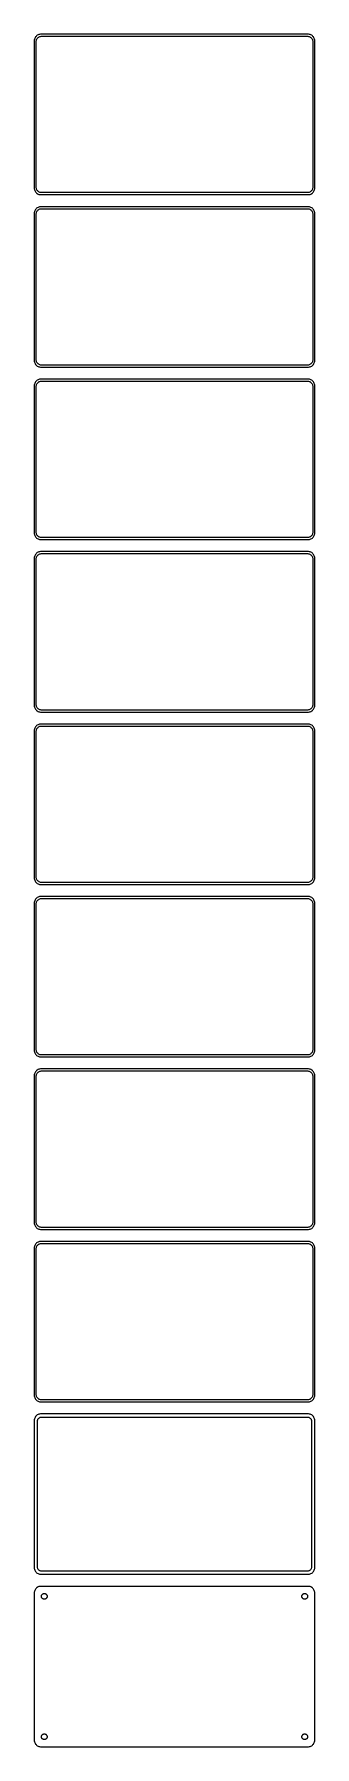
# Model space of a CAD drawing. Header units: metres. Extents: x -105 to 105, y 1230 to 2511.
import ezdxf

# ---------------------------------------------------------------- set-up
doc = ezdxf.new("R2010")
doc.units = ezdxf.units.M

msp = doc.modelspace()

# ---------------------------------------------------------------- linework, layer by layer
for p, q in [((-101.545, 2510.76), (-102.129, 2510.52)), ((-100.937, 2510.91), (-101.545, 2510.76)), ((-100.314, 2510.99), (-100.937, 2510.91)), ((100.314, 2510.99), (-100.314, 2510.99)), ((100.937, 2510.91), (100.314, 2510.99)), ((101.545, 2510.76), (100.937, 2510.91)), ((102.129, 2510.52), (101.545, 2510.76)), ((-104.961, 2506.63), (-105, 2506)), ((-105, 2506), (-105, 2396)), ((-104.843, 2507.24), (-104.961, 2506.63)), ((-104.649, 2507.84), (-104.843, 2507.24)), ((-104.382, 2508.41), (-104.649, 2507.84)), ((-104.045, 2508.94), (-104.382, 2508.41)), ((-103.645, 2509.42), (-104.045, 2508.94)), ((-103.187, 2509.85), (-103.645, 2509.42)), ((-103.5, 2505.5), (-103.468, 2506)), ((-103.5, 2396.5), (-103.5, 2505.5)), ((-103.468, 2506), (-103.374, 2506.49)), ((-103.374, 2506.49), (-103.219, 2506.97)), ((-103.219, 2506.97), (-103.005, 2507.43)), ((-102.679, 2510.22), (-103.187, 2509.85)), ((-103.005, 2507.43), (-102.736, 2507.85)), ((-102.736, 2507.85), (-102.416, 2508.24)), ((-102.129, 2510.52), (-102.679, 2510.22)), ((-102.416, 2508.24), (-102.05, 2508.58)), ((-102.05, 2508.58), (-101.643, 2508.88)), ((-101.643, 2508.88), (-101.203, 2509.12)), ((-101.203, 2509.12), (-100.736, 2509.3)), ((-100.736, 2509.3), (-100.25, 2509.43)), ((-100.25, 2509.43), (-99.7512, 2509.49)), ((-99.7512, 2509.49), (99.7512, 2509.49)), ((99.7512, 2509.49), (100.25, 2509.43)), ((100.25, 2509.43), (100.736, 2509.3)), ((100.736, 2509.3), (101.203, 2509.12)), ((101.203, 2509.12), (101.643, 2508.88)), ((101.643, 2508.88), (102.05, 2508.58)), ((102.05, 2508.58), (102.416, 2508.24)), ((102.679, 2510.22), (102.129, 2510.52)), ((102.416, 2508.24), (102.736, 2507.85)), ((103.187, 2509.85), (102.679, 2510.22)), ((102.736, 2507.85), (103.005, 2507.43)), ((103.005, 2507.43), (103.219, 2506.97)), ((103.645, 2509.42), (103.187, 2509.85)), ((103.219, 2506.97), (103.374, 2506.49)), ((103.374, 2506.49), (103.468, 2506)), ((103.468, 2506), (103.5, 2505.5)), ((103.5, 2505.5), (103.5, 2396.5)), ((104.045, 2508.94), (103.645, 2509.42)), ((104.382, 2508.41), (104.045, 2508.94)), ((104.649, 2507.84), (104.382, 2508.41)), ((104.843, 2507.24), (104.649, 2507.84)), ((104.961, 2506.63), (104.843, 2507.24)), ((105, 2506), (104.961, 2506.63)), ((105, 2396), (105, 2506)), ((-105, 2396), (-104.961, 2395.37)), ((-103.468, 2396), (-103.5, 2396.5)), ((-103.374, 2395.51), (-103.468, 2396)), ((-103.219, 2395.03), (-103.374, 2395.51)), ((103.374, 2395.51), (103.219, 2395.03)), ((103.468, 2396), (103.374, 2395.51)), ((103.5, 2396.5), (103.468, 2396)), ((104.961, 2395.37), (105, 2396)), ((-104.961, 2395.37), (-104.843, 2394.76)), ((-104.843, 2394.76), (-104.649, 2394.16)), ((-104.649, 2394.16), (-104.382, 2393.59)), ((-104.382, 2393.59), (-104.045, 2393.06)), ((-104.045, 2393.06), (-103.645, 2392.58)), ((-103.645, 2392.58), (-103.187, 2392.15)), ((-103.005, 2394.57), (-103.219, 2395.03)), ((-103.187, 2392.15), (-102.679, 2391.78)), ((-102.736, 2394.15), (-103.005, 2394.57)), ((-102.416, 2393.76), (-102.736, 2394.15)), ((-102.679, 2391.78), (-102.129, 2391.48)), ((-102.05, 2393.42), (-102.416, 2393.76)), ((-102.129, 2391.48), (-101.545, 2391.24)), ((-101.643, 2393.12), (-102.05, 2393.42)), ((-101.203, 2392.88), (-101.643, 2393.12)), ((-101.545, 2391.24), (-100.937, 2391.09)), ((-100.736, 2392.7), (-101.203, 2392.88)), ((-100.937, 2391.09), (-100.314, 2391.01)), ((-100.25, 2392.57), (-100.736, 2392.7)), ((-100.314, 2391.01), (100.314, 2391.01)), ((-99.7512, 2392.51), (-100.25, 2392.57)), ((99.7512, 2392.51), (-99.7512, 2392.51)), ((100.25, 2392.57), (99.7512, 2392.51)), ((100.736, 2392.7), (100.25, 2392.57)), ((100.314, 2391.01), (100.937, 2391.09)), ((101.203, 2392.88), (100.736, 2392.7)), ((100.937, 2391.09), (101.545, 2391.24)), ((101.643, 2393.12), (101.203, 2392.88)), ((101.545, 2391.24), (102.129, 2391.48)), ((102.05, 2393.42), (101.643, 2393.12)), ((102.416, 2393.76), (102.05, 2393.42)), ((102.129, 2391.48), (102.679, 2391.78)), ((102.736, 2394.15), (102.416, 2393.76)), ((102.679, 2391.78), (103.187, 2392.15)), ((103.005, 2394.57), (102.736, 2394.15)), ((103.219, 2395.03), (103.005, 2394.57)), ((103.187, 2392.15), (103.645, 2392.58)), ((103.645, 2392.58), (104.045, 2393.06)), ((104.045, 2393.06), (104.382, 2393.59)), ((104.382, 2393.59), (104.649, 2394.16)), ((104.649, 2394.16), (104.843, 2394.76)), ((104.843, 2394.76), (104.961, 2395.37)), ((-104.961, 2377.63), (-105, 2377)), ((-105, 2377), (-105, 2267)), ((-104.843, 2378.24), (-104.961, 2377.63)), ((-104.649, 2378.84), (-104.843, 2378.24)), ((-104.382, 2379.41), (-104.649, 2378.84)), ((-104.045, 2379.94), (-104.382, 2379.41)), ((-103.645, 2380.42), (-104.045, 2379.94)), ((-103.187, 2380.85), (-103.645, 2380.42)), ((-103.5, 2376.5), (-103.468, 2377)), ((-103.5, 2267.5), (-103.5, 2376.5)), ((-103.468, 2377), (-103.374, 2377.49)), ((-103.374, 2377.49), (-103.219, 2377.97)), ((-103.219, 2377.97), (-103.005, 2378.43)), ((-102.679, 2381.22), (-103.187, 2380.85)), ((-103.005, 2378.43), (-102.736, 2378.85)), ((-102.736, 2378.85), (-102.416, 2379.24)), ((-102.129, 2381.52), (-102.679, 2381.22)), ((-102.416, 2379.24), (-102.05, 2379.58)), ((-101.545, 2381.76), (-102.129, 2381.52)), ((-102.05, 2379.58), (-101.643, 2379.88)), ((-101.643, 2379.88), (-101.203, 2380.12)), ((-100.937, 2381.91), (-101.545, 2381.76)), ((-101.203, 2380.12), (-100.736, 2380.3)), ((-100.314, 2381.99), (-100.937, 2381.91)), ((-100.736, 2380.3), (-100.25, 2380.43)), ((100.314, 2381.99), (-100.314, 2381.99)), ((-100.25, 2380.43), (-99.7512, 2380.49)), ((-99.7512, 2380.49), (99.7512, 2380.49)), ((99.7512, 2380.49), (100.25, 2380.43)), ((100.25, 2380.43), (100.736, 2380.3)), ((100.937, 2381.91), (100.314, 2381.99)), ((100.736, 2380.3), (101.203, 2380.12)), ((101.545, 2381.76), (100.937, 2381.91)), ((101.203, 2380.12), (101.643, 2379.88)), ((102.129, 2381.52), (101.545, 2381.76)), ((101.643, 2379.88), (102.05, 2379.58)), ((102.05, 2379.58), (102.416, 2379.24)), ((102.679, 2381.22), (102.129, 2381.52)), ((102.416, 2379.24), (102.736, 2378.85)), ((103.187, 2380.85), (102.679, 2381.22)), ((102.736, 2378.85), (103.005, 2378.43)), ((103.005, 2378.43), (103.219, 2377.97)), ((103.645, 2380.42), (103.187, 2380.85)), ((103.219, 2377.97), (103.374, 2377.49)), ((103.374, 2377.49), (103.468, 2377)), ((103.468, 2377), (103.5, 2376.5)), ((103.5, 2376.5), (103.5, 2267.5)), ((104.045, 2379.94), (103.645, 2380.42)), ((104.382, 2379.41), (104.045, 2379.94)), ((104.649, 2378.84), (104.382, 2379.41)), ((104.843, 2378.24), (104.649, 2378.84)), ((104.961, 2377.63), (104.843, 2378.24)), ((105, 2377), (104.961, 2377.63)), ((105, 2267), (105, 2377)), ((-103.468, 2267), (-103.5, 2267.5)), ((103.5, 2267.5), (103.468, 2267)), ((-105, 2267), (-104.961, 2266.37)), ((-104.961, 2266.37), (-104.843, 2265.76)), ((-104.843, 2265.76), (-104.649, 2265.16)), ((-104.649, 2265.16), (-104.382, 2264.59)), ((-104.382, 2264.59), (-104.045, 2264.06)), ((-104.045, 2264.06), (-103.645, 2263.58)), ((-103.645, 2263.58), (-103.187, 2263.15)), ((-103.374, 2266.51), (-103.468, 2267)), ((-103.219, 2266.03), (-103.374, 2266.51)), ((-103.005, 2265.57), (-103.219, 2266.03)), ((-103.187, 2263.15), (-102.679, 2262.78)), ((-102.736, 2265.15), (-103.005, 2265.57)), ((-102.416, 2264.76), (-102.736, 2265.15)), ((-102.679, 2262.78), (-102.129, 2262.48)), ((-102.05, 2264.42), (-102.416, 2264.76)), ((-102.129, 2262.48), (-101.545, 2262.24)), ((-101.643, 2264.12), (-102.05, 2264.42)), ((-101.203, 2263.88), (-101.643, 2264.12)), ((-101.545, 2262.24), (-100.937, 2262.09)), ((-100.736, 2263.7), (-101.203, 2263.88)), ((-100.937, 2262.09), (-100.314, 2262.01)), ((-100.25, 2263.57), (-100.736, 2263.7)), ((-100.314, 2262.01), (100.314, 2262.01)), ((-99.7512, 2263.51), (-100.25, 2263.57)), ((99.7512, 2263.51), (-99.7512, 2263.51)), ((100.25, 2263.57), (99.7512, 2263.51)), ((100.736, 2263.7), (100.25, 2263.57)), ((100.314, 2262.01), (100.937, 2262.09)), ((101.203, 2263.88), (100.736, 2263.7)), ((100.937, 2262.09), (101.545, 2262.24)), ((101.643, 2264.12), (101.203, 2263.88)), ((101.545, 2262.24), (102.129, 2262.48)), ((102.05, 2264.42), (101.643, 2264.12)), ((102.416, 2264.76), (102.05, 2264.42)), ((102.129, 2262.48), (102.679, 2262.78)), ((102.736, 2265.15), (102.416, 2264.76)), ((102.679, 2262.78), (103.187, 2263.15)), ((103.005, 2265.57), (102.736, 2265.15)), ((103.219, 2266.03), (103.005, 2265.57)), ((103.187, 2263.15), (103.645, 2263.58)), ((103.374, 2266.51), (103.219, 2266.03)), ((103.468, 2267), (103.374, 2266.51)), ((103.645, 2263.58), (104.045, 2264.06)), ((104.045, 2264.06), (104.382, 2264.59)), ((104.382, 2264.59), (104.649, 2265.16)), ((104.649, 2265.16), (104.843, 2265.76)), ((104.843, 2265.76), (104.961, 2266.37)), ((104.961, 2266.37), (105, 2267)), ((-104.961, 2248.63), (-105, 2248)), ((-105, 2248), (-105, 2138)), ((-104.843, 2249.24), (-104.961, 2248.63)), ((-104.649, 2249.84), (-104.843, 2249.24)), ((-104.382, 2250.41), (-104.649, 2249.84)), ((-104.045, 2250.94), (-104.382, 2250.41)), ((-103.645, 2251.42), (-104.045, 2250.94)), ((-103.187, 2251.85), (-103.645, 2251.42)), ((-103.5, 2247.5), (-103.468, 2248)), ((-103.5, 2138.5), (-103.5, 2247.5)), ((-103.468, 2248), (-103.374, 2248.49)), ((-103.374, 2248.49), (-103.219, 2248.97)), ((-103.219, 2248.97), (-103.005, 2249.43)), ((-102.679, 2252.22), (-103.187, 2251.85)), ((-103.005, 2249.43), (-102.736, 2249.85)), ((-102.736, 2249.85), (-102.416, 2250.24)), ((-102.129, 2252.52), (-102.679, 2252.22)), ((-102.416, 2250.24), (-102.05, 2250.58)), ((-101.545, 2252.76), (-102.129, 2252.52)), ((-102.05, 2250.58), (-101.643, 2250.88)), ((-101.643, 2250.88), (-101.203, 2251.12)), ((-100.937, 2252.91), (-101.545, 2252.76)), ((-101.203, 2251.12), (-100.736, 2251.3)), ((-100.314, 2252.99), (-100.937, 2252.91)), ((-100.736, 2251.3), (-100.25, 2251.43)), ((100.314, 2252.99), (-100.314, 2252.99)), ((-100.25, 2251.43), (-99.7512, 2251.49)), ((-99.7512, 2251.49), (99.7512, 2251.49)), ((99.7512, 2251.49), (100.25, 2251.43)), ((100.25, 2251.43), (100.736, 2251.3)), ((100.937, 2252.91), (100.314, 2252.99)), ((100.736, 2251.3), (101.203, 2251.12)), ((101.545, 2252.76), (100.937, 2252.91)), ((101.203, 2251.12), (101.643, 2250.88)), ((102.129, 2252.52), (101.545, 2252.76)), ((101.643, 2250.88), (102.05, 2250.58)), ((102.05, 2250.58), (102.416, 2250.24)), ((102.679, 2252.22), (102.129, 2252.52)), ((102.416, 2250.24), (102.736, 2249.85)), ((103.187, 2251.85), (102.679, 2252.22)), ((102.736, 2249.85), (103.005, 2249.43)), ((103.005, 2249.43), (103.219, 2248.97)), ((103.645, 2251.42), (103.187, 2251.85)), ((103.219, 2248.97), (103.374, 2248.49)), ((103.374, 2248.49), (103.468, 2248)), ((103.468, 2248), (103.5, 2247.5)), ((103.5, 2247.5), (103.5, 2138.5)), ((104.045, 2250.94), (103.645, 2251.42)), ((104.382, 2250.41), (104.045, 2250.94)), ((104.649, 2249.84), (104.382, 2250.41)), ((104.843, 2249.24), (104.649, 2249.84)), ((104.961, 2248.63), (104.843, 2249.24)), ((105, 2248), (104.961, 2248.63)), ((105, 2138), (105, 2248)), ((-105, 2138), (-104.961, 2137.37)), ((-104.961, 2137.37), (-104.843, 2136.76)), ((-104.843, 2136.76), (-104.649, 2136.16)), ((-104.649, 2136.16), (-104.382, 2135.59)), ((-104.382, 2135.59), (-104.045, 2135.06)), ((-104.045, 2135.06), (-103.645, 2134.58)), ((-103.645, 2134.58), (-103.187, 2134.15)), ((-103.468, 2138), (-103.5, 2138.5)), ((-103.374, 2137.51), (-103.468, 2138)), ((-103.219, 2137.03), (-103.374, 2137.51)), ((-103.005, 2136.57), (-103.219, 2137.03)), ((-103.187, 2134.15), (-102.679, 2133.78)), ((-102.736, 2136.15), (-103.005, 2136.57)), ((-102.416, 2135.76), (-102.736, 2136.15)), ((-102.679, 2133.78), (-102.129, 2133.48)), ((-102.05, 2135.42), (-102.416, 2135.76)), ((-102.129, 2133.48), (-101.545, 2133.24)), ((-101.643, 2135.12), (-102.05, 2135.42)), ((-101.203, 2134.88), (-101.643, 2135.12)), ((-101.545, 2133.24), (-100.937, 2133.09)), ((-100.736, 2134.7), (-101.203, 2134.88)), ((-100.937, 2133.09), (-100.314, 2133.01)), ((-100.25, 2134.57), (-100.736, 2134.7)), ((-100.314, 2133.01), (100.314, 2133.01)), ((-99.7512, 2134.51), (-100.25, 2134.57)), ((99.7512, 2134.51), (-99.7512, 2134.51)), ((100.25, 2134.57), (99.7512, 2134.51)), ((100.736, 2134.7), (100.25, 2134.57)), ((100.314, 2133.01), (100.937, 2133.09)), ((101.203, 2134.88), (100.736, 2134.7)), ((100.937, 2133.09), (101.545, 2133.24)), ((101.643, 2135.12), (101.203, 2134.88)), ((101.545, 2133.24), (102.129, 2133.48)), ((102.05, 2135.42), (101.643, 2135.12)), ((102.416, 2135.76), (102.05, 2135.42)), ((102.129, 2133.48), (102.679, 2133.78)), ((102.736, 2136.15), (102.416, 2135.76)), ((102.679, 2133.78), (103.187, 2134.15)), ((103.005, 2136.57), (102.736, 2136.15)), ((103.219, 2137.03), (103.005, 2136.57)), ((103.187, 2134.15), (103.645, 2134.58)), ((103.374, 2137.51), (103.219, 2137.03)), ((103.468, 2138), (103.374, 2137.51)), ((103.5, 2138.5), (103.468, 2138)), ((103.645, 2134.58), (104.045, 2135.06)), ((104.045, 2135.06), (104.382, 2135.59)), ((104.382, 2135.59), (104.649, 2136.16)), ((104.649, 2136.16), (104.843, 2136.76)), ((104.843, 2136.76), (104.961, 2137.37)), ((104.961, 2137.37), (105, 2138)), ((-104.961, 2119.63), (-105, 2119)), ((-105, 2119), (-105, 2009)), ((-104.843, 2120.24), (-104.961, 2119.63)), ((-104.649, 2120.84), (-104.843, 2120.24)), ((-104.382, 2121.41), (-104.649, 2120.84)), ((-104.045, 2121.94), (-104.382, 2121.41)), ((-103.645, 2122.42), (-104.045, 2121.94)), ((-103.187, 2122.85), (-103.645, 2122.42)), ((-103.5, 2118.5), (-103.468, 2119)), ((-103.5, 2009.5), (-103.5, 2118.5)), ((-103.468, 2119), (-103.374, 2119.49)), ((-103.374, 2119.49), (-103.219, 2119.97)), ((-103.219, 2119.97), (-103.005, 2120.43)), ((-102.679, 2123.22), (-103.187, 2122.85)), ((-103.005, 2120.43), (-102.736, 2120.85)), ((-102.736, 2120.85), (-102.416, 2121.24)), ((-102.129, 2123.52), (-102.679, 2123.22)), ((-102.416, 2121.24), (-102.05, 2121.58)), ((-101.545, 2123.76), (-102.129, 2123.52)), ((-102.05, 2121.58), (-101.643, 2121.88)), ((-101.643, 2121.88), (-101.203, 2122.12)), ((-100.937, 2123.91), (-101.545, 2123.76)), ((-101.203, 2122.12), (-100.736, 2122.3)), ((-100.314, 2123.99), (-100.937, 2123.91)), ((-100.736, 2122.3), (-100.25, 2122.43)), ((100.314, 2123.99), (-100.314, 2123.99)), ((-100.25, 2122.43), (-99.7512, 2122.49)), ((-99.7512, 2122.49), (99.7512, 2122.49)), ((99.7512, 2122.49), (100.25, 2122.43)), ((100.25, 2122.43), (100.736, 2122.3)), ((100.937, 2123.91), (100.314, 2123.99)), ((100.736, 2122.3), (101.203, 2122.12)), ((101.545, 2123.76), (100.937, 2123.91)), ((101.203, 2122.12), (101.643, 2121.88)), ((102.129, 2123.52), (101.545, 2123.76)), ((101.643, 2121.88), (102.05, 2121.58)), ((102.05, 2121.58), (102.416, 2121.24)), ((102.679, 2123.22), (102.129, 2123.52)), ((102.416, 2121.24), (102.736, 2120.85)), ((103.187, 2122.85), (102.679, 2123.22)), ((102.736, 2120.85), (103.005, 2120.43)), ((103.005, 2120.43), (103.219, 2119.97)), ((103.645, 2122.42), (103.187, 2122.85)), ((103.219, 2119.97), (103.374, 2119.49)), ((103.374, 2119.49), (103.468, 2119)), ((103.468, 2119), (103.5, 2118.5)), ((103.5, 2118.5), (103.5, 2009.5)), ((104.045, 2121.94), (103.645, 2122.42)), ((104.382, 2121.41), (104.045, 2121.94)), ((104.649, 2120.84), (104.382, 2121.41)), ((104.843, 2120.24), (104.649, 2120.84)), ((104.961, 2119.63), (104.843, 2120.24)), ((105, 2119), (104.961, 2119.63)), ((105, 2009), (105, 2119)), ((-105, 2009), (-104.961, 2008.37)), ((-104.961, 2008.37), (-104.843, 2007.76)), ((-104.843, 2007.76), (-104.649, 2007.16)), ((-104.649, 2007.16), (-104.382, 2006.59)), ((-104.382, 2006.59), (-104.045, 2006.06)), ((-104.045, 2006.06), (-103.645, 2005.58)), ((-103.645, 2005.58), (-103.187, 2005.15)), ((-103.468, 2009), (-103.5, 2009.5)), ((-103.374, 2008.51), (-103.468, 2009)), ((-103.219, 2008.03), (-103.374, 2008.51)), ((-103.005, 2007.57), (-103.219, 2008.03)), ((-103.187, 2005.15), (-102.679, 2004.78)), ((-102.736, 2007.15), (-103.005, 2007.57)), ((-102.416, 2006.76), (-102.736, 2007.15)), ((-102.679, 2004.78), (-102.129, 2004.48)), ((-102.05, 2006.42), (-102.416, 2006.76)), ((-102.129, 2004.48), (-101.545, 2004.24)), ((-101.643, 2006.12), (-102.05, 2006.42)), ((-101.203, 2005.88), (-101.643, 2006.12)), ((-101.545, 2004.24), (-100.937, 2004.09)), ((-100.736, 2005.7), (-101.203, 2005.88)), ((-100.937, 2004.09), (-100.314, 2004.01)), ((-100.25, 2005.57), (-100.736, 2005.7)), ((-100.314, 2004.01), (100.314, 2004.01)), ((-99.7512, 2005.51), (-100.25, 2005.57)), ((99.7512, 2005.51), (-99.7512, 2005.51)), ((100.25, 2005.57), (99.7512, 2005.51)), ((100.736, 2005.7), (100.25, 2005.57)), ((100.314, 2004.01), (100.937, 2004.09)), ((101.203, 2005.88), (100.736, 2005.7)), ((100.937, 2004.09), (101.545, 2004.24)), ((101.643, 2006.12), (101.203, 2005.88)), ((101.545, 2004.24), (102.129, 2004.48)), ((102.05, 2006.42), (101.643, 2006.12)), ((102.416, 2006.76), (102.05, 2006.42)), ((102.129, 2004.48), (102.679, 2004.78)), ((102.736, 2007.15), (102.416, 2006.76)), ((102.679, 2004.78), (103.187, 2005.15)), ((103.005, 2007.57), (102.736, 2007.15)), ((103.219, 2008.03), (103.005, 2007.57)), ((103.187, 2005.15), (103.645, 2005.58)), ((103.374, 2008.51), (103.219, 2008.03)), ((103.468, 2009), (103.374, 2008.51)), ((103.5, 2009.5), (103.468, 2009)), ((103.645, 2005.58), (104.045, 2006.06)), ((104.045, 2006.06), (104.382, 2006.59)), ((104.382, 2006.59), (104.649, 2007.16)), ((104.649, 2007.16), (104.843, 2007.76)), ((104.843, 2007.76), (104.961, 2008.37)), ((104.961, 2008.37), (105, 2009)), ((-104.961, 1990.63), (-105, 1990)), ((-105, 1990), (-105, 1880)), ((-104.843, 1991.24), (-104.961, 1990.63)), ((-104.649, 1991.84), (-104.843, 1991.24)), ((-104.382, 1992.41), (-104.649, 1991.84)), ((-104.045, 1992.94), (-104.382, 1992.41)), ((-103.645, 1993.42), (-104.045, 1992.94)), ((-103.187, 1993.85), (-103.645, 1993.42)), ((-103.5, 1989.5), (-103.468, 1990)), ((-103.5, 1880.5), (-103.5, 1989.5)), ((-103.468, 1990), (-103.374, 1990.49)), ((-103.374, 1990.49), (-103.219, 1990.97)), ((-103.219, 1990.97), (-103.005, 1991.43)), ((-102.679, 1994.22), (-103.187, 1993.85)), ((-103.005, 1991.43), (-102.736, 1991.85)), ((-102.736, 1991.85), (-102.416, 1992.24)), ((-102.129, 1994.52), (-102.679, 1994.22)), ((-102.416, 1992.24), (-102.05, 1992.58)), ((-101.545, 1994.76), (-102.129, 1994.52)), ((-102.05, 1992.58), (-101.643, 1992.88)), ((-101.643, 1992.88), (-101.203, 1993.12)), ((-100.937, 1994.91), (-101.545, 1994.76)), ((-101.203, 1993.12), (-100.736, 1993.3)), ((-100.314, 1994.99), (-100.937, 1994.91)), ((-100.736, 1993.3), (-100.25, 1993.43)), ((100.314, 1994.99), (-100.314, 1994.99)), ((-100.25, 1993.43), (-99.7512, 1993.49)), ((-99.7512, 1993.49), (99.7512, 1993.49)), ((99.7512, 1993.49), (100.25, 1993.43)), ((100.25, 1993.43), (100.736, 1993.3)), ((100.937, 1994.91), (100.314, 1994.99)), ((100.736, 1993.3), (101.203, 1993.12)), ((101.545, 1994.76), (100.937, 1994.91)), ((101.203, 1993.12), (101.643, 1992.88)), ((102.129, 1994.52), (101.545, 1994.76)), ((101.643, 1992.88), (102.05, 1992.58)), ((102.05, 1992.58), (102.416, 1992.24)), ((102.679, 1994.22), (102.129, 1994.52)), ((102.416, 1992.24), (102.736, 1991.85)), ((103.187, 1993.85), (102.679, 1994.22)), ((102.736, 1991.85), (103.005, 1991.43)), ((103.005, 1991.43), (103.219, 1990.97)), ((103.645, 1993.42), (103.187, 1993.85)), ((103.219, 1990.97), (103.374, 1990.49)), ((103.374, 1990.49), (103.468, 1990)), ((103.468, 1990), (103.5, 1989.5)), ((103.5, 1989.5), (103.5, 1880.5)), ((104.045, 1992.94), (103.645, 1993.42)), ((104.382, 1992.41), (104.045, 1992.94)), ((104.649, 1991.84), (104.382, 1992.41)), ((104.843, 1991.24), (104.649, 1991.84)), ((104.961, 1990.63), (104.843, 1991.24)), ((105, 1990), (104.961, 1990.63)), ((105, 1880), (105, 1990)), ((-105, 1880), (-104.961, 1879.37)), ((-104.961, 1879.37), (-104.843, 1878.76)), ((-104.843, 1878.76), (-104.649, 1878.16)), ((-104.649, 1878.16), (-104.382, 1877.59)), ((-104.382, 1877.59), (-104.045, 1877.06)), ((-104.045, 1877.06), (-103.645, 1876.58)), ((-103.645, 1876.58), (-103.187, 1876.15)), ((-103.468, 1880), (-103.5, 1880.5)), ((-103.374, 1879.51), (-103.468, 1880)), ((-103.219, 1879.03), (-103.374, 1879.51)), ((-103.005, 1878.57), (-103.219, 1879.03)), ((-103.187, 1876.15), (-102.679, 1875.78)), ((-102.736, 1878.15), (-103.005, 1878.57)), ((-102.416, 1877.76), (-102.736, 1878.15)), ((-102.679, 1875.78), (-102.129, 1875.48)), ((-102.05, 1877.42), (-102.416, 1877.76)), ((-102.129, 1875.48), (-101.545, 1875.24)), ((-101.643, 1877.12), (-102.05, 1877.42)), ((-101.203, 1876.88), (-101.643, 1877.12)), ((-101.545, 1875.24), (-100.937, 1875.09)), ((-100.736, 1876.7), (-101.203, 1876.88)), ((-100.937, 1875.09), (-100.314, 1875.01)), ((-100.25, 1876.57), (-100.736, 1876.7)), ((-100.314, 1875.01), (100.314, 1875.01)), ((-99.7512, 1876.51), (-100.25, 1876.57)), ((99.7512, 1876.51), (-99.7512, 1876.51)), ((100.25, 1876.57), (99.7512, 1876.51)), ((100.736, 1876.7), (100.25, 1876.57)), ((100.314, 1875.01), (100.937, 1875.09)), ((101.203, 1876.88), (100.736, 1876.7)), ((100.937, 1875.09), (101.545, 1875.24)), ((101.643, 1877.12), (101.203, 1876.88)), ((101.545, 1875.24), (102.129, 1875.48)), ((102.05, 1877.42), (101.643, 1877.12)), ((102.416, 1877.76), (102.05, 1877.42)), ((102.129, 1875.48), (102.679, 1875.78)), ((102.736, 1878.15), (102.416, 1877.76)), ((102.679, 1875.78), (103.187, 1876.15)), ((103.005, 1878.57), (102.736, 1878.15)), ((103.219, 1879.03), (103.005, 1878.57)), ((103.187, 1876.15), (103.645, 1876.58)), ((103.374, 1879.51), (103.219, 1879.03)), ((103.468, 1880), (103.374, 1879.51)), ((103.5, 1880.5), (103.468, 1880)), ((103.645, 1876.58), (104.045, 1877.06)), ((104.045, 1877.06), (104.382, 1877.59)), ((104.382, 1877.59), (104.649, 1878.16)), ((104.649, 1878.16), (104.843, 1878.76)), ((104.843, 1878.76), (104.961, 1879.37)), ((104.961, 1879.37), (105, 1880)), ((-104.961, 1861.63), (-105, 1861)), ((-105, 1861), (-105, 1751)), ((-104.843, 1862.24), (-104.961, 1861.63)), ((-104.649, 1862.84), (-104.843, 1862.24)), ((-104.382, 1863.41), (-104.649, 1862.84)), ((-104.045, 1863.94), (-104.382, 1863.41)), ((-103.645, 1864.42), (-104.045, 1863.94)), ((-103.187, 1864.85), (-103.645, 1864.42)), ((-103.5, 1860.5), (-103.468, 1861)), ((-103.5, 1751.5), (-103.5, 1860.5)), ((-103.468, 1861), (-103.374, 1861.49)), ((-103.374, 1861.49), (-103.219, 1861.97)), ((-103.219, 1861.97), (-103.005, 1862.43)), ((-102.679, 1865.22), (-103.187, 1864.85)), ((-103.005, 1862.43), (-102.736, 1862.85)), ((-102.736, 1862.85), (-102.416, 1863.24)), ((-102.129, 1865.52), (-102.679, 1865.22)), ((-102.416, 1863.24), (-102.05, 1863.58)), ((-101.545, 1865.76), (-102.129, 1865.52)), ((-102.05, 1863.58), (-101.643, 1863.88)), ((-101.643, 1863.88), (-101.203, 1864.12)), ((-100.937, 1865.91), (-101.545, 1865.76)), ((-101.203, 1864.12), (-100.736, 1864.3)), ((-100.314, 1865.99), (-100.937, 1865.91)), ((-100.736, 1864.3), (-100.25, 1864.43)), ((100.314, 1865.99), (-100.314, 1865.99)), ((-100.25, 1864.43), (-99.7512, 1864.49)), ((-99.7512, 1864.49), (99.7512, 1864.49)), ((99.7512, 1864.49), (100.25, 1864.43)), ((100.25, 1864.43), (100.736, 1864.3)), ((100.937, 1865.91), (100.314, 1865.99)), ((100.736, 1864.3), (101.203, 1864.12)), ((101.545, 1865.76), (100.937, 1865.91)), ((101.203, 1864.12), (101.643, 1863.88)), ((102.129, 1865.52), (101.545, 1865.76)), ((101.643, 1863.88), (102.05, 1863.58)), ((102.05, 1863.58), (102.416, 1863.24)), ((102.679, 1865.22), (102.129, 1865.52)), ((102.416, 1863.24), (102.736, 1862.85)), ((103.187, 1864.85), (102.679, 1865.22)), ((102.736, 1862.85), (103.005, 1862.43)), ((103.005, 1862.43), (103.219, 1861.97)), ((103.645, 1864.42), (103.187, 1864.85)), ((103.219, 1861.97), (103.374, 1861.49)), ((103.374, 1861.49), (103.468, 1861)), ((103.468, 1861), (103.5, 1860.5)), ((103.5, 1860.5), (103.5, 1751.5)), ((104.045, 1863.94), (103.645, 1864.42)), ((104.382, 1863.41), (104.045, 1863.94)), ((104.649, 1862.84), (104.382, 1863.41)), ((104.843, 1862.24), (104.649, 1862.84)), ((104.961, 1861.63), (104.843, 1862.24)), ((105, 1861), (104.961, 1861.63)), ((105, 1751), (105, 1861)), ((-105, 1751), (-104.961, 1750.37)), ((-104.961, 1750.37), (-104.843, 1749.76)), ((-104.843, 1749.76), (-104.649, 1749.16)), ((-104.649, 1749.16), (-104.382, 1748.59)), ((-104.382, 1748.59), (-104.045, 1748.06)), ((-104.045, 1748.06), (-103.645, 1747.58)), ((-103.645, 1747.58), (-103.187, 1747.15)), ((-103.468, 1751), (-103.5, 1751.5)), ((-103.374, 1750.51), (-103.468, 1751)), ((-103.219, 1750.03), (-103.374, 1750.51)), ((-103.005, 1749.57), (-103.219, 1750.03)), ((-103.187, 1747.15), (-102.679, 1746.78)), ((-102.736, 1749.15), (-103.005, 1749.57)), ((-102.416, 1748.76), (-102.736, 1749.15)), ((-102.679, 1746.78), (-102.129, 1746.48)), ((-102.05, 1748.42), (-102.416, 1748.76)), ((-102.129, 1746.48), (-101.545, 1746.24)), ((-101.643, 1748.12), (-102.05, 1748.42)), ((-101.203, 1747.88), (-101.643, 1748.12)), ((-101.545, 1746.24), (-100.937, 1746.09)), ((-100.736, 1747.7), (-101.203, 1747.88)), ((-100.937, 1746.09), (-100.314, 1746.01)), ((-100.25, 1747.57), (-100.736, 1747.7)), ((-100.314, 1746.01), (100.314, 1746.01)), ((-99.7512, 1747.51), (-100.25, 1747.57)), ((99.7512, 1747.51), (-99.7512, 1747.51)), ((100.25, 1747.57), (99.7512, 1747.51)), ((100.736, 1747.7), (100.25, 1747.57)), ((100.314, 1746.01), (100.937, 1746.09)), ((101.203, 1747.88), (100.736, 1747.7)), ((100.937, 1746.09), (101.545, 1746.24)), ((101.643, 1748.12), (101.203, 1747.88)), ((101.545, 1746.24), (102.129, 1746.48)), ((102.05, 1748.42), (101.643, 1748.12)), ((102.416, 1748.76), (102.05, 1748.42)), ((102.129, 1746.48), (102.679, 1746.78)), ((102.736, 1749.15), (102.416, 1748.76)), ((102.679, 1746.78), (103.187, 1747.15)), ((103.005, 1749.57), (102.736, 1749.15)), ((103.219, 1750.03), (103.005, 1749.57)), ((103.187, 1747.15), (103.645, 1747.58)), ((103.374, 1750.51), (103.219, 1750.03)), ((103.468, 1751), (103.374, 1750.51)), ((103.5, 1751.5), (103.468, 1751)), ((103.645, 1747.58), (104.045, 1748.06)), ((104.045, 1748.06), (104.382, 1748.59)), ((104.382, 1748.59), (104.649, 1749.16)), ((104.649, 1749.16), (104.843, 1749.76)), ((104.843, 1749.76), (104.961, 1750.37)), ((104.961, 1750.37), (105, 1751)), ((-104.961, 1732.63), (-105, 1732)), ((-105, 1732), (-105, 1622)), ((-104.843, 1733.24), (-104.961, 1732.63)), ((-104.649, 1733.84), (-104.843, 1733.24)), ((-104.382, 1734.41), (-104.649, 1733.84)), ((-104.045, 1734.94), (-104.382, 1734.41)), ((-103.645, 1735.42), (-104.045, 1734.94)), ((-103.187, 1735.85), (-103.645, 1735.42)), ((-103.5, 1731.5), (-103.468, 1732)), ((-103.5, 1622.5), (-103.5, 1731.5)), ((-103.468, 1732), (-103.374, 1732.49)), ((-103.374, 1732.49), (-103.219, 1732.97)), ((-103.219, 1732.97), (-103.005, 1733.43)), ((-102.679, 1736.22), (-103.187, 1735.85)), ((-103.005, 1733.43), (-102.736, 1733.85)), ((-102.736, 1733.85), (-102.416, 1734.24)), ((-102.129, 1736.52), (-102.679, 1736.22)), ((-102.416, 1734.24), (-102.05, 1734.58)), ((-101.545, 1736.76), (-102.129, 1736.52)), ((-102.05, 1734.58), (-101.643, 1734.88)), ((-101.643, 1734.88), (-101.203, 1735.12)), ((-100.937, 1736.91), (-101.545, 1736.76)), ((-101.203, 1735.12), (-100.736, 1735.3)), ((-100.314, 1736.99), (-100.937, 1736.91)), ((-100.736, 1735.3), (-100.25, 1735.43)), ((100.314, 1736.99), (-100.314, 1736.99)), ((-100.25, 1735.43), (-99.7512, 1735.49)), ((-99.7512, 1735.49), (99.7512, 1735.49)), ((99.7512, 1735.49), (100.25, 1735.43)), ((100.25, 1735.43), (100.736, 1735.3)), ((100.937, 1736.91), (100.314, 1736.99)), ((100.736, 1735.3), (101.203, 1735.12)), ((101.545, 1736.76), (100.937, 1736.91)), ((101.203, 1735.12), (101.643, 1734.88)), ((102.129, 1736.52), (101.545, 1736.76)), ((101.643, 1734.88), (102.05, 1734.58)), ((102.05, 1734.58), (102.416, 1734.24)), ((102.679, 1736.22), (102.129, 1736.52)), ((102.416, 1734.24), (102.736, 1733.85)), ((103.187, 1735.85), (102.679, 1736.22)), ((102.736, 1733.85), (103.005, 1733.43)), ((103.005, 1733.43), (103.219, 1732.97)), ((103.645, 1735.42), (103.187, 1735.85)), ((103.219, 1732.97), (103.374, 1732.49)), ((103.374, 1732.49), (103.468, 1732)), ((103.468, 1732), (103.5, 1731.5)), ((103.5, 1731.5), (103.5, 1622.5)), ((104.045, 1734.94), (103.645, 1735.42)), ((104.382, 1734.41), (104.045, 1734.94)), ((104.649, 1733.84), (104.382, 1734.41)), ((104.843, 1733.24), (104.649, 1733.84)), ((104.961, 1732.63), (104.843, 1733.24)), ((105, 1732), (104.961, 1732.63)), ((105, 1622), (105, 1732)), ((-105, 1622), (-104.961, 1621.37)), ((-104.961, 1621.37), (-104.843, 1620.76)), ((-104.843, 1620.76), (-104.649, 1620.16)), ((-104.649, 1620.16), (-104.382, 1619.59)), ((-104.382, 1619.59), (-104.045, 1619.06)), ((-104.045, 1619.06), (-103.645, 1618.58)), ((-103.645, 1618.58), (-103.187, 1618.15)), ((-103.468, 1622), (-103.5, 1622.5)), ((-103.374, 1621.51), (-103.468, 1622)), ((-103.219, 1621.03), (-103.374, 1621.51)), ((-103.005, 1620.57), (-103.219, 1621.03)), ((-103.187, 1618.15), (-102.679, 1617.78)), ((-102.736, 1620.15), (-103.005, 1620.57)), ((-102.416, 1619.76), (-102.736, 1620.15)), ((-102.679, 1617.78), (-102.129, 1617.48)), ((-102.05, 1619.42), (-102.416, 1619.76)), ((-102.129, 1617.48), (-101.545, 1617.24)), ((-101.643, 1619.12), (-102.05, 1619.42)), ((-101.203, 1618.88), (-101.643, 1619.12)), ((-101.545, 1617.24), (-100.937, 1617.09)), ((-100.736, 1618.7), (-101.203, 1618.88)), ((-100.937, 1617.09), (-100.314, 1617.01)), ((-100.25, 1618.57), (-100.736, 1618.7)), ((-100.314, 1617.01), (100.314, 1617.01)), ((-99.7512, 1618.51), (-100.25, 1618.57)), ((99.7512, 1618.51), (-99.7512, 1618.51)), ((100.25, 1618.57), (99.7512, 1618.51)), ((100.736, 1618.7), (100.25, 1618.57)), ((100.314, 1617.01), (100.937, 1617.09)), ((101.203, 1618.88), (100.736, 1618.7)), ((100.937, 1617.09), (101.545, 1617.24)), ((101.643, 1619.12), (101.203, 1618.88)), ((101.545, 1617.24), (102.129, 1617.48)), ((102.05, 1619.42), (101.643, 1619.12)), ((102.416, 1619.76), (102.05, 1619.42)), ((102.129, 1617.48), (102.679, 1617.78)), ((102.736, 1620.15), (102.416, 1619.76)), ((102.679, 1617.78), (103.187, 1618.15)), ((103.005, 1620.57), (102.736, 1620.15)), ((103.219, 1621.03), (103.005, 1620.57)), ((103.187, 1618.15), (103.645, 1618.58)), ((103.374, 1621.51), (103.219, 1621.03)), ((103.468, 1622), (103.374, 1621.51)), ((103.5, 1622.5), (103.468, 1622)), ((103.645, 1618.58), (104.045, 1619.06)), ((104.045, 1619.06), (104.382, 1619.59)), ((104.382, 1619.59), (104.649, 1620.16)), ((104.649, 1620.16), (104.843, 1620.76)), ((104.843, 1620.76), (104.961, 1621.37)), ((104.961, 1621.37), (105, 1622)), ((-104.961, 1603.63), (-105, 1603)), ((-105, 1603), (-105, 1493)), ((-104.843, 1604.24), (-104.961, 1603.63)), ((-104.649, 1604.84), (-104.843, 1604.24)), ((-104.382, 1605.41), (-104.649, 1604.84)), ((-104.045, 1605.94), (-104.382, 1605.41)), ((-103.645, 1606.42), (-104.045, 1605.94)), ((-103.187, 1606.85), (-103.645, 1606.42)), ((-103.5, 1602.5), (-103.468, 1603)), ((-103.5, 1493.5), (-103.5, 1602.5)), ((-103.468, 1603), (-103.374, 1603.49)), ((-103.374, 1603.49), (-103.219, 1603.97)), ((-103.219, 1603.97), (-103.005, 1604.43)), ((-102.679, 1607.22), (-103.187, 1606.85)), ((-103.005, 1604.43), (-102.736, 1604.85)), ((-102.736, 1604.85), (-102.416, 1605.24)), ((-102.129, 1607.52), (-102.679, 1607.22)), ((-102.416, 1605.24), (-102.05, 1605.58)), ((-101.545, 1607.76), (-102.129, 1607.52)), ((-102.05, 1605.58), (-101.643, 1605.88)), ((-101.643, 1605.88), (-101.203, 1606.12)), ((-100.937, 1607.91), (-101.545, 1607.76)), ((-101.203, 1606.12), (-100.736, 1606.3)), ((-100.314, 1607.99), (-100.937, 1607.91)), ((-100.736, 1606.3), (-100.25, 1606.43)), ((100.314, 1607.99), (-100.314, 1607.99)), ((-100.25, 1606.43), (-99.7512, 1606.49)), ((-99.7512, 1606.49), (99.7512, 1606.49)), ((99.7512, 1606.49), (100.25, 1606.43)), ((100.25, 1606.43), (100.736, 1606.3)), ((100.937, 1607.91), (100.314, 1607.99)), ((100.736, 1606.3), (101.203, 1606.12)), ((101.545, 1607.76), (100.937, 1607.91)), ((101.203, 1606.12), (101.643, 1605.88)), ((102.129, 1607.52), (101.545, 1607.76)), ((101.643, 1605.88), (102.05, 1605.58)), ((102.05, 1605.58), (102.416, 1605.24)), ((102.679, 1607.22), (102.129, 1607.52)), ((102.416, 1605.24), (102.736, 1604.85)), ((103.187, 1606.85), (102.679, 1607.22)), ((102.736, 1604.85), (103.005, 1604.43)), ((103.005, 1604.43), (103.219, 1603.97)), ((103.645, 1606.42), (103.187, 1606.85)), ((103.219, 1603.97), (103.374, 1603.49)), ((103.374, 1603.49), (103.468, 1603)), ((103.468, 1603), (103.5, 1602.5)), ((103.5, 1602.5), (103.5, 1493.5)), ((104.045, 1605.94), (103.645, 1606.42)), ((104.382, 1605.41), (104.045, 1605.94)), ((104.649, 1604.84), (104.382, 1605.41)), ((104.843, 1604.24), (104.649, 1604.84)), ((104.961, 1603.63), (104.843, 1604.24)), ((105, 1603), (104.961, 1603.63)), ((105, 1493), (105, 1603)), ((-105, 1493), (-104.961, 1492.37)), ((-104.961, 1492.37), (-104.843, 1491.76)), ((-104.843, 1491.76), (-104.649, 1491.16)), ((-104.649, 1491.16), (-104.382, 1490.59)), ((-104.382, 1490.59), (-104.045, 1490.06)), ((-104.045, 1490.06), (-103.645, 1489.58)), ((-103.645, 1489.58), (-103.187, 1489.15)), ((-103.468, 1493), (-103.5, 1493.5)), ((-103.374, 1492.51), (-103.468, 1493)), ((-103.219, 1492.03), (-103.374, 1492.51)), ((-103.005, 1491.57), (-103.219, 1492.03)), ((-103.187, 1489.15), (-102.679, 1488.78)), ((-102.736, 1491.15), (-103.005, 1491.57)), ((-102.416, 1490.76), (-102.736, 1491.15)), ((-102.679, 1488.78), (-102.129, 1488.48)), ((-102.05, 1490.42), (-102.416, 1490.76)), ((-102.129, 1488.48), (-101.545, 1488.24)), ((-101.643, 1490.12), (-102.05, 1490.42)), ((-101.203, 1489.88), (-101.643, 1490.12)), ((-101.545, 1488.24), (-100.937, 1488.09)), ((-100.736, 1489.7), (-101.203, 1489.88)), ((-100.937, 1488.09), (-100.314, 1488.01)), ((-100.25, 1489.57), (-100.736, 1489.7)), ((-100.314, 1488.01), (100.314, 1488.01)), ((-99.7512, 1489.51), (-100.25, 1489.57)), ((99.7512, 1489.51), (-99.7512, 1489.51)), ((100.25, 1489.57), (99.7512, 1489.51)), ((100.736, 1489.7), (100.25, 1489.57)), ((100.314, 1488.01), (100.937, 1488.09)), ((101.203, 1489.88), (100.736, 1489.7)), ((100.937, 1488.09), (101.545, 1488.24)), ((101.643, 1490.12), (101.203, 1489.88)), ((101.545, 1488.24), (102.129, 1488.48)), ((102.05, 1490.42), (101.643, 1490.12)), ((102.416, 1490.76), (102.05, 1490.42)), ((102.129, 1488.48), (102.679, 1488.78)), ((102.736, 1491.15), (102.416, 1490.76)), ((102.679, 1488.78), (103.187, 1489.15)), ((103.005, 1491.57), (102.736, 1491.15)), ((103.219, 1492.03), (103.005, 1491.57)), ((103.187, 1489.15), (103.645, 1489.58)), ((103.374, 1492.51), (103.219, 1492.03)), ((103.468, 1493), (103.374, 1492.51)), ((103.5, 1493.5), (103.468, 1493)), ((103.645, 1489.58), (104.045, 1490.06)), ((104.045, 1490.06), (104.382, 1490.59)), ((104.382, 1490.59), (104.649, 1491.16)), ((104.649, 1491.16), (104.843, 1491.76)), ((104.843, 1491.76), (104.961, 1492.37)), ((104.961, 1492.37), (105, 1493)), ((-104.961, 1474.63), (-105, 1474)), ((-105, 1474), (-105, 1364)), ((-104.843, 1475.24), (-104.961, 1474.63)), ((-104.649, 1475.84), (-104.843, 1475.24)), ((-104.382, 1476.41), (-104.649, 1475.84)), ((-104.045, 1476.94), (-104.382, 1476.41)), ((-103.645, 1477.42), (-104.045, 1476.94)), ((-103.187, 1477.85), (-103.645, 1477.42)), ((-102.679, 1478.22), (-103.187, 1477.85)), ((-102.129, 1478.52), (-102.679, 1478.22)), ((-102.613, 1473.5), (-102.588, 1473.89)), ((-102.613, 1364.5), (-102.613, 1473.5)), ((-102.588, 1473.89), (-102.515, 1474.27)), ((-102.515, 1474.27), (-102.394, 1474.65)), ((-102.394, 1474.65), (-102.228, 1475)), ((-102.228, 1475), (-102.018, 1475.33)), ((-101.545, 1478.76), (-102.129, 1478.52)), ((-102.018, 1475.33), (-101.769, 1475.63)), ((-101.769, 1475.63), (-101.484, 1475.9)), ((-100.937, 1478.91), (-101.545, 1478.76)), ((-101.484, 1475.9), (-101.168, 1476.13)), ((-101.168, 1476.13), (-100.825, 1476.32)), ((-100.314, 1478.99), (-100.937, 1478.91)), ((-100.825, 1476.32), (-100.462, 1476.46)), ((-100.462, 1476.46), (-100.083, 1476.56)), ((100.314, 1478.99), (-100.314, 1478.99)), ((-100.083, 1476.56), (-99.6955, 1476.61)), ((-99.6955, 1476.61), (99.6955, 1476.61)), ((99.6955, 1476.61), (100.083, 1476.56)), ((100.083, 1476.56), (100.462, 1476.46)), ((100.937, 1478.91), (100.314, 1478.99)), ((100.462, 1476.46), (100.825, 1476.32)), ((100.825, 1476.32), (101.168, 1476.13)), ((101.545, 1478.76), (100.937, 1478.91)), ((101.168, 1476.13), (101.484, 1475.9)), ((101.484, 1475.9), (101.769, 1475.63)), ((102.129, 1478.52), (101.545, 1478.76)), ((101.769, 1475.63), (102.018, 1475.33)), ((102.018, 1475.33), (102.228, 1475)), ((102.679, 1478.22), (102.129, 1478.52)), ((102.228, 1475), (102.394, 1474.65)), ((102.394, 1474.65), (102.515, 1474.27)), ((102.515, 1474.27), (102.588, 1473.89)), ((102.588, 1473.89), (102.613, 1473.5)), ((102.613, 1473.5), (102.613, 1364.5)), ((103.187, 1477.85), (102.679, 1478.22)), ((103.645, 1477.42), (103.187, 1477.85)), ((104.045, 1476.94), (103.645, 1477.42)), ((104.382, 1476.41), (104.045, 1476.94)), ((104.649, 1475.84), (104.382, 1476.41)), ((104.843, 1475.24), (104.649, 1475.84)), ((104.961, 1474.63), (104.843, 1475.24)), ((105, 1474), (104.961, 1474.63)), ((105, 1364), (105, 1474)), ((-105, 1364), (-104.961, 1363.37)), ((-104.961, 1363.37), (-104.843, 1362.76)), ((-104.843, 1362.76), (-104.649, 1362.16)), ((-104.649, 1362.16), (-104.382, 1361.59)), ((-104.382, 1361.59), (-104.045, 1361.06)), ((-104.045, 1361.06), (-103.645, 1360.58)), ((-103.645, 1360.58), (-103.187, 1360.15)), ((-103.187, 1360.15), (-102.679, 1359.78)), ((-102.679, 1359.78), (-102.129, 1359.48)), ((-102.588, 1364.11), (-102.613, 1364.5)), ((-102.515, 1363.73), (-102.588, 1364.11)), ((-102.394, 1363.35), (-102.515, 1363.73)), ((-102.228, 1363), (-102.394, 1363.35)), ((-102.018, 1362.67), (-102.228, 1363)), ((-102.129, 1359.48), (-101.545, 1359.24)), ((-101.769, 1362.37), (-102.018, 1362.67)), ((-101.484, 1362.1), (-101.769, 1362.37)), ((-101.545, 1359.24), (-100.937, 1359.09)), ((-101.168, 1361.87), (-101.484, 1362.1)), ((-100.825, 1361.68), (-101.168, 1361.87)), ((-100.937, 1359.09), (-100.314, 1359.01)), ((-100.462, 1361.54), (-100.825, 1361.68)), ((-100.083, 1361.44), (-100.462, 1361.54)), ((-100.314, 1359.01), (100.314, 1359.01)), ((-99.6955, 1361.39), (-100.083, 1361.44)), ((99.6955, 1361.39), (-99.6955, 1361.39)), ((100.083, 1361.44), (99.6955, 1361.39)), ((100.462, 1361.54), (100.083, 1361.44)), ((100.314, 1359.01), (100.937, 1359.09)), ((100.825, 1361.68), (100.462, 1361.54)), ((101.168, 1361.87), (100.825, 1361.68)), ((100.937, 1359.09), (101.545, 1359.24)), ((101.484, 1362.1), (101.168, 1361.87)), ((101.769, 1362.37), (101.484, 1362.1)), ((101.545, 1359.24), (102.129, 1359.48)), ((102.018, 1362.67), (101.769, 1362.37)), ((102.228, 1363), (102.018, 1362.67)), ((102.129, 1359.48), (102.679, 1359.78)), ((102.394, 1363.35), (102.228, 1363)), ((102.515, 1363.73), (102.394, 1363.35)), ((102.588, 1364.11), (102.515, 1363.73)), ((102.613, 1364.5), (102.588, 1364.11)), ((102.679, 1359.78), (103.187, 1360.15)), ((103.187, 1360.15), (103.645, 1360.58)), ((103.645, 1360.58), (104.045, 1361.06)), ((104.045, 1361.06), (104.382, 1361.59)), ((104.382, 1361.59), (104.649, 1362.16)), ((104.649, 1362.16), (104.843, 1362.76)), ((104.843, 1362.76), (104.961, 1363.37)), ((104.961, 1363.37), (105, 1364)), ((-104.961, 1345.63), (-105, 1345)), ((-104.843, 1346.24), (-104.961, 1345.63)), ((-104.649, 1346.84), (-104.843, 1346.24)), ((-104.382, 1347.41), (-104.649, 1346.84)), ((-104.045, 1347.94), (-104.382, 1347.41)), ((-103.645, 1348.42), (-104.045, 1347.94)), ((-103.187, 1348.85), (-103.645, 1348.42)), ((-102.679, 1349.22), (-103.187, 1348.85)), ((-102.129, 1349.52), (-102.679, 1349.22)), ((-101.545, 1349.76), (-102.129, 1349.52)), ((-100.937, 1349.91), (-101.545, 1349.76)), ((-100.314, 1349.99), (-100.937, 1349.91)), ((100.314, 1349.99), (-100.314, 1349.99)), ((100.937, 1349.91), (100.314, 1349.99)), ((101.545, 1349.76), (100.937, 1349.91)), ((102.129, 1349.52), (101.545, 1349.76)), ((102.679, 1349.22), (102.129, 1349.52)), ((103.187, 1348.85), (102.679, 1349.22)), ((103.645, 1348.42), (103.187, 1348.85)), ((104.045, 1347.94), (103.645, 1348.42)), ((104.382, 1347.41), (104.045, 1347.94)), ((104.649, 1346.84), (104.382, 1347.41)), ((104.843, 1346.24), (104.649, 1346.84)), ((104.961, 1345.63), (104.843, 1346.24)), ((105, 1345), (104.961, 1345.63)), ((-105, 1345), (-105, 1235)), ((-99.6353, 1342.5), (-99.6185, 1342.77)), ((-99.6185, 1342.23), (-99.6353, 1342.5)), ((-99.6185, 1342.77), (-99.5682, 1343.03)), ((-99.5682, 1341.97), (-99.6185, 1342.23)), ((-99.5682, 1343.03), (-99.4853, 1343.29)), ((-99.4853, 1341.71), (-99.5682, 1341.97)), ((-99.4853, 1343.29), (-99.3712, 1343.53)), ((-99.3712, 1341.47), (-99.4853, 1341.71)), ((-99.3712, 1343.53), (-99.2275, 1343.76)), ((-99.2275, 1341.24), (-99.3712, 1341.47)), ((-99.2275, 1343.76), (-99.0566, 1343.96)), ((-99.0566, 1341.04), (-99.2275, 1341.24)), ((-99.0566, 1343.96), (-98.8611, 1344.15)), ((-98.8611, 1340.85), (-99.0566, 1341.04)), ((-98.8611, 1344.15), (-98.6441, 1344.3)), ((-98.6441, 1340.7), (-98.8611, 1340.85)), ((-98.6441, 1344.3), (-98.4092, 1344.43)), ((-98.4092, 1340.57), (-98.6441, 1340.7)), ((-98.4092, 1344.43), (-98.1598, 1344.53)), ((-98.1598, 1340.47), (-98.4092, 1340.57)), ((-98.1598, 1344.53), (-97.9001, 1344.6)), ((-97.9001, 1340.4), (-98.1598, 1340.47)), ((-97.9001, 1344.6), (-97.6341, 1344.63)), ((-97.6341, 1340.37), (-97.9001, 1340.4)), ((-97.6341, 1344.63), (-97.3659, 1344.63)), ((-97.3659, 1340.37), (-97.6341, 1340.37)), ((-97.3659, 1344.63), (-97.0999, 1344.6)), ((-97.0999, 1340.4), (-97.3659, 1340.37)), ((-97.0999, 1344.6), (-96.8401, 1344.53)), ((-96.8401, 1340.47), (-97.0999, 1340.4)), ((-96.8401, 1344.53), (-96.5908, 1344.43)), ((-96.5908, 1340.57), (-96.8401, 1340.47)), ((-96.5908, 1344.43), (-96.3559, 1344.3)), ((-96.3559, 1340.7), (-96.5908, 1340.57)), ((-96.3559, 1344.3), (-96.1389, 1344.15)), ((-96.1389, 1340.85), (-96.3559, 1340.7)), ((-96.1389, 1344.15), (-95.9434, 1343.96)), ((-95.9434, 1341.04), (-96.1389, 1340.85)), ((-95.9434, 1343.96), (-95.7725, 1343.76)), ((-95.7725, 1341.24), (-95.9434, 1341.04)), ((-95.7725, 1343.76), (-95.6288, 1343.53)), ((-95.6288, 1341.47), (-95.7725, 1341.24)), ((-95.6288, 1343.53), (-95.5146, 1343.29)), ((-95.5146, 1341.71), (-95.6288, 1341.47)), ((-95.5146, 1343.29), (-95.4318, 1343.03)), ((-95.4318, 1341.97), (-95.5146, 1341.71)), ((-95.4318, 1343.03), (-95.3815, 1342.77)), ((-95.3815, 1342.23), (-95.4318, 1341.97)), ((-95.3815, 1342.77), (-95.3647, 1342.5)), ((-95.3647, 1342.5), (-95.3815, 1342.23)), ((95.3647, 1342.5), (95.3815, 1342.77)), ((95.3815, 1342.23), (95.3647, 1342.5)), ((95.3815, 1342.77), (95.4318, 1343.03)), ((95.4318, 1341.97), (95.3815, 1342.23)), ((95.4318, 1343.03), (95.5146, 1343.29)), ((95.5146, 1341.71), (95.4318, 1341.97)), ((95.5146, 1343.29), (95.6288, 1343.53)), ((95.6288, 1341.47), (95.5146, 1341.71)), ((95.6288, 1343.53), (95.7725, 1343.76)), ((95.7725, 1341.24), (95.6288, 1341.47)), ((95.7725, 1343.76), (95.9434, 1343.96)), ((95.9434, 1341.04), (95.7725, 1341.24)), ((95.9434, 1343.96), (96.1389, 1344.15)), ((96.1389, 1340.85), (95.9434, 1341.04)), ((96.1389, 1344.15), (96.3559, 1344.3)), ((96.3559, 1340.7), (96.1389, 1340.85)), ((96.3559, 1344.3), (96.5908, 1344.43)), ((96.5908, 1340.57), (96.3559, 1340.7)), ((96.5908, 1344.43), (96.8401, 1344.53)), ((96.8401, 1340.47), (96.5908, 1340.57)), ((96.8401, 1344.53), (97.0999, 1344.6)), ((97.0999, 1340.4), (96.8401, 1340.47)), ((97.0999, 1344.6), (97.3659, 1344.63)), ((97.3659, 1340.37), (97.0999, 1340.4)), ((97.3659, 1344.63), (97.6341, 1344.63)), ((97.6341, 1340.37), (97.3659, 1340.37)), ((97.6341, 1344.63), (97.9001, 1344.6)), ((97.9001, 1340.4), (97.6341, 1340.37)), ((97.9001, 1344.6), (98.1598, 1344.53)), ((98.1598, 1340.47), (97.9001, 1340.4)), ((98.1598, 1344.53), (98.4092, 1344.43)), ((98.4092, 1340.57), (98.1598, 1340.47)), ((98.4092, 1344.43), (98.6441, 1344.3)), ((98.6441, 1340.7), (98.4092, 1340.57)), ((98.6441, 1344.3), (98.8611, 1344.15)), ((98.8611, 1340.85), (98.6441, 1340.7)), ((98.8611, 1344.15), (99.0566, 1343.96)), ((99.0566, 1341.04), (98.8611, 1340.85)), ((99.0566, 1343.96), (99.2275, 1343.76)), ((99.2275, 1341.24), (99.0566, 1341.04)), ((99.2275, 1343.76), (99.3712, 1343.53)), ((99.3712, 1341.47), (99.2275, 1341.24)), ((99.3712, 1343.53), (99.4853, 1343.29)), ((99.4853, 1341.71), (99.3712, 1341.47)), ((99.4853, 1343.29), (99.5682, 1343.03)), ((99.5682, 1341.97), (99.4853, 1341.71)), ((99.5682, 1343.03), (99.6185, 1342.77)), ((99.6185, 1342.23), (99.5682, 1341.97)), ((99.6185, 1342.77), (99.6353, 1342.5)), ((99.6353, 1342.5), (99.6185, 1342.23)), ((105, 1235), (105, 1345)), ((-105, 1235), (-104.961, 1234.37)), ((-104.961, 1234.37), (-104.843, 1233.76)), ((-104.843, 1233.76), (-104.649, 1233.16)), ((-104.649, 1233.16), (-104.382, 1232.59)), ((-104.382, 1232.59), (-104.045, 1232.06)), ((-104.045, 1232.06), (-103.645, 1231.58)), ((-103.645, 1231.58), (-103.187, 1231.15)), ((-103.187, 1231.15), (-102.679, 1230.78)), ((-102.679, 1230.78), (-102.129, 1230.48)), ((-102.129, 1230.48), (-101.545, 1230.24)), ((-101.545, 1230.24), (-100.937, 1230.09)), ((-100.937, 1230.09), (-100.314, 1230.01)), ((-100.314, 1230.01), (100.314, 1230.01)), ((-99.6353, 1237.5), (-99.6185, 1237.77)), ((-99.6185, 1237.23), (-99.6353, 1237.5)), ((-99.6185, 1237.77), (-99.5682, 1238.03)), ((-99.5682, 1236.97), (-99.6185, 1237.23)), ((-99.5682, 1238.03), (-99.4853, 1238.29)), ((-99.4853, 1236.71), (-99.5682, 1236.97)), ((-99.4853, 1238.29), (-99.3712, 1238.53)), ((-99.3712, 1236.47), (-99.4853, 1236.71)), ((-99.3712, 1238.53), (-99.2275, 1238.76)), ((-99.2275, 1236.24), (-99.3712, 1236.47)), ((-99.2275, 1238.76), (-99.0566, 1238.96)), ((-99.0566, 1236.04), (-99.2275, 1236.24)), ((-99.0566, 1238.96), (-98.8611, 1239.15)), ((-98.8611, 1235.85), (-99.0566, 1236.04)), ((-98.8611, 1239.15), (-98.6441, 1239.3)), ((-98.6441, 1235.7), (-98.8611, 1235.85)), ((-98.6441, 1239.3), (-98.4092, 1239.43)), ((-98.4092, 1235.57), (-98.6441, 1235.7)), ((-98.4092, 1239.43), (-98.1598, 1239.53)), ((-98.1598, 1235.47), (-98.4092, 1235.57)), ((-98.1598, 1239.53), (-97.9001, 1239.6)), ((-97.9001, 1235.4), (-98.1598, 1235.47)), ((-97.9001, 1239.6), (-97.6341, 1239.63)), ((-97.6341, 1235.37), (-97.9001, 1235.4)), ((-97.6341, 1239.63), (-97.3659, 1239.63)), ((-97.3659, 1235.37), (-97.6341, 1235.37)), ((-97.3659, 1239.63), (-97.0999, 1239.6)), ((-97.0999, 1235.4), (-97.3659, 1235.37)), ((-97.0999, 1239.6), (-96.8401, 1239.53)), ((-96.8401, 1235.47), (-97.0999, 1235.4)), ((-96.8401, 1239.53), (-96.5908, 1239.43)), ((-96.5908, 1235.57), (-96.8401, 1235.47)), ((-96.5908, 1239.43), (-96.3559, 1239.3)), ((-96.3559, 1235.7), (-96.5908, 1235.57)), ((-96.3559, 1239.3), (-96.1389, 1239.15)), ((-96.1389, 1235.85), (-96.3559, 1235.7)), ((-96.1389, 1239.15), (-95.9434, 1238.96)), ((-95.9434, 1236.04), (-96.1389, 1235.85)), ((-95.9434, 1238.96), (-95.7725, 1238.76)), ((-95.7725, 1236.24), (-95.9434, 1236.04)), ((-95.7725, 1238.76), (-95.6288, 1238.53)), ((-95.6288, 1236.47), (-95.7725, 1236.24)), ((-95.6288, 1238.53), (-95.5146, 1238.29)), ((-95.5146, 1236.71), (-95.6288, 1236.47)), ((-95.5146, 1238.29), (-95.4318, 1238.03)), ((-95.4318, 1236.97), (-95.5146, 1236.71)), ((-95.4318, 1238.03), (-95.3815, 1237.77)), ((-95.3815, 1237.23), (-95.4318, 1236.97)), ((-95.3815, 1237.77), (-95.3647, 1237.5)), ((-95.3647, 1237.5), (-95.3815, 1237.23)), ((95.3647, 1237.5), (95.3815, 1237.77)), ((95.3815, 1237.23), (95.3647, 1237.5)), ((95.3815, 1237.77), (95.4318, 1238.03)), ((95.4318, 1236.97), (95.3815, 1237.23)), ((95.4318, 1238.03), (95.5146, 1238.29)), ((95.5146, 1236.71), (95.4318, 1236.97)), ((95.5146, 1238.29), (95.6288, 1238.53)), ((95.6288, 1236.47), (95.5146, 1236.71)), ((95.6288, 1238.53), (95.7725, 1238.76)), ((95.7725, 1236.24), (95.6288, 1236.47)), ((95.7725, 1238.76), (95.9434, 1238.96)), ((95.9434, 1236.04), (95.7725, 1236.24)), ((95.9434, 1238.96), (96.1389, 1239.15)), ((96.1389, 1235.85), (95.9434, 1236.04)), ((96.1389, 1239.15), (96.3559, 1239.3)), ((96.3559, 1235.7), (96.1389, 1235.85)), ((96.3559, 1239.3), (96.5908, 1239.43)), ((96.5908, 1235.57), (96.3559, 1235.7)), ((96.5908, 1239.43), (96.8401, 1239.53)), ((96.8401, 1235.47), (96.5908, 1235.57)), ((96.8401, 1239.53), (97.0999, 1239.6)), ((97.0999, 1235.4), (96.8401, 1235.47)), ((97.0999, 1239.6), (97.3659, 1239.63)), ((97.3659, 1235.37), (97.0999, 1235.4)), ((97.3659, 1239.63), (97.6341, 1239.63)), ((97.6341, 1235.37), (97.3659, 1235.37)), ((97.6341, 1239.63), (97.9001, 1239.6)), ((97.9001, 1235.4), (97.6341, 1235.37)), ((97.9001, 1239.6), (98.1598, 1239.53)), ((98.1598, 1235.47), (97.9001, 1235.4)), ((98.1598, 1239.53), (98.4092, 1239.43)), ((98.4092, 1235.57), (98.1598, 1235.47)), ((98.4092, 1239.43), (98.6441, 1239.3)), ((98.6441, 1235.7), (98.4092, 1235.57)), ((98.6441, 1239.3), (98.8611, 1239.15)), ((98.8611, 1235.85), (98.6441, 1235.7)), ((98.8611, 1239.15), (99.0566, 1238.96)), ((99.0566, 1236.04), (98.8611, 1235.85)), ((99.0566, 1238.96), (99.2275, 1238.76)), ((99.2275, 1236.24), (99.0566, 1236.04)), ((99.2275, 1238.76), (99.3712, 1238.53)), ((99.3712, 1236.47), (99.2275, 1236.24)), ((99.3712, 1238.53), (99.4853, 1238.29)), ((99.4853, 1236.71), (99.3712, 1236.47)), ((99.4853, 1238.29), (99.5682, 1238.03)), ((99.5682, 1236.97), (99.4853, 1236.71)), ((99.5682, 1238.03), (99.6185, 1237.77)), ((99.6185, 1237.23), (99.5682, 1236.97)), ((99.6185, 1237.77), (99.6353, 1237.5)), ((99.6353, 1237.5), (99.6185, 1237.23)), ((100.314, 1230.01), (100.937, 1230.09)), ((100.937, 1230.09), (101.545, 1230.24)), ((101.545, 1230.24), (102.129, 1230.48)), ((102.129, 1230.48), (102.679, 1230.78)), ((102.679, 1230.78), (103.187, 1231.15)), ((103.187, 1231.15), (103.645, 1231.58)), ((103.645, 1231.58), (104.045, 1232.06)), ((104.045, 1232.06), (104.382, 1232.59)), ((104.382, 1232.59), (104.649, 1233.16)), ((104.649, 1233.16), (104.843, 1233.76)), ((104.843, 1233.76), (104.961, 1234.37)), ((104.961, 1234.37), (105, 1235))]:
    msp.add_line(p, q)

doc.saveas('drawing.dxf')
